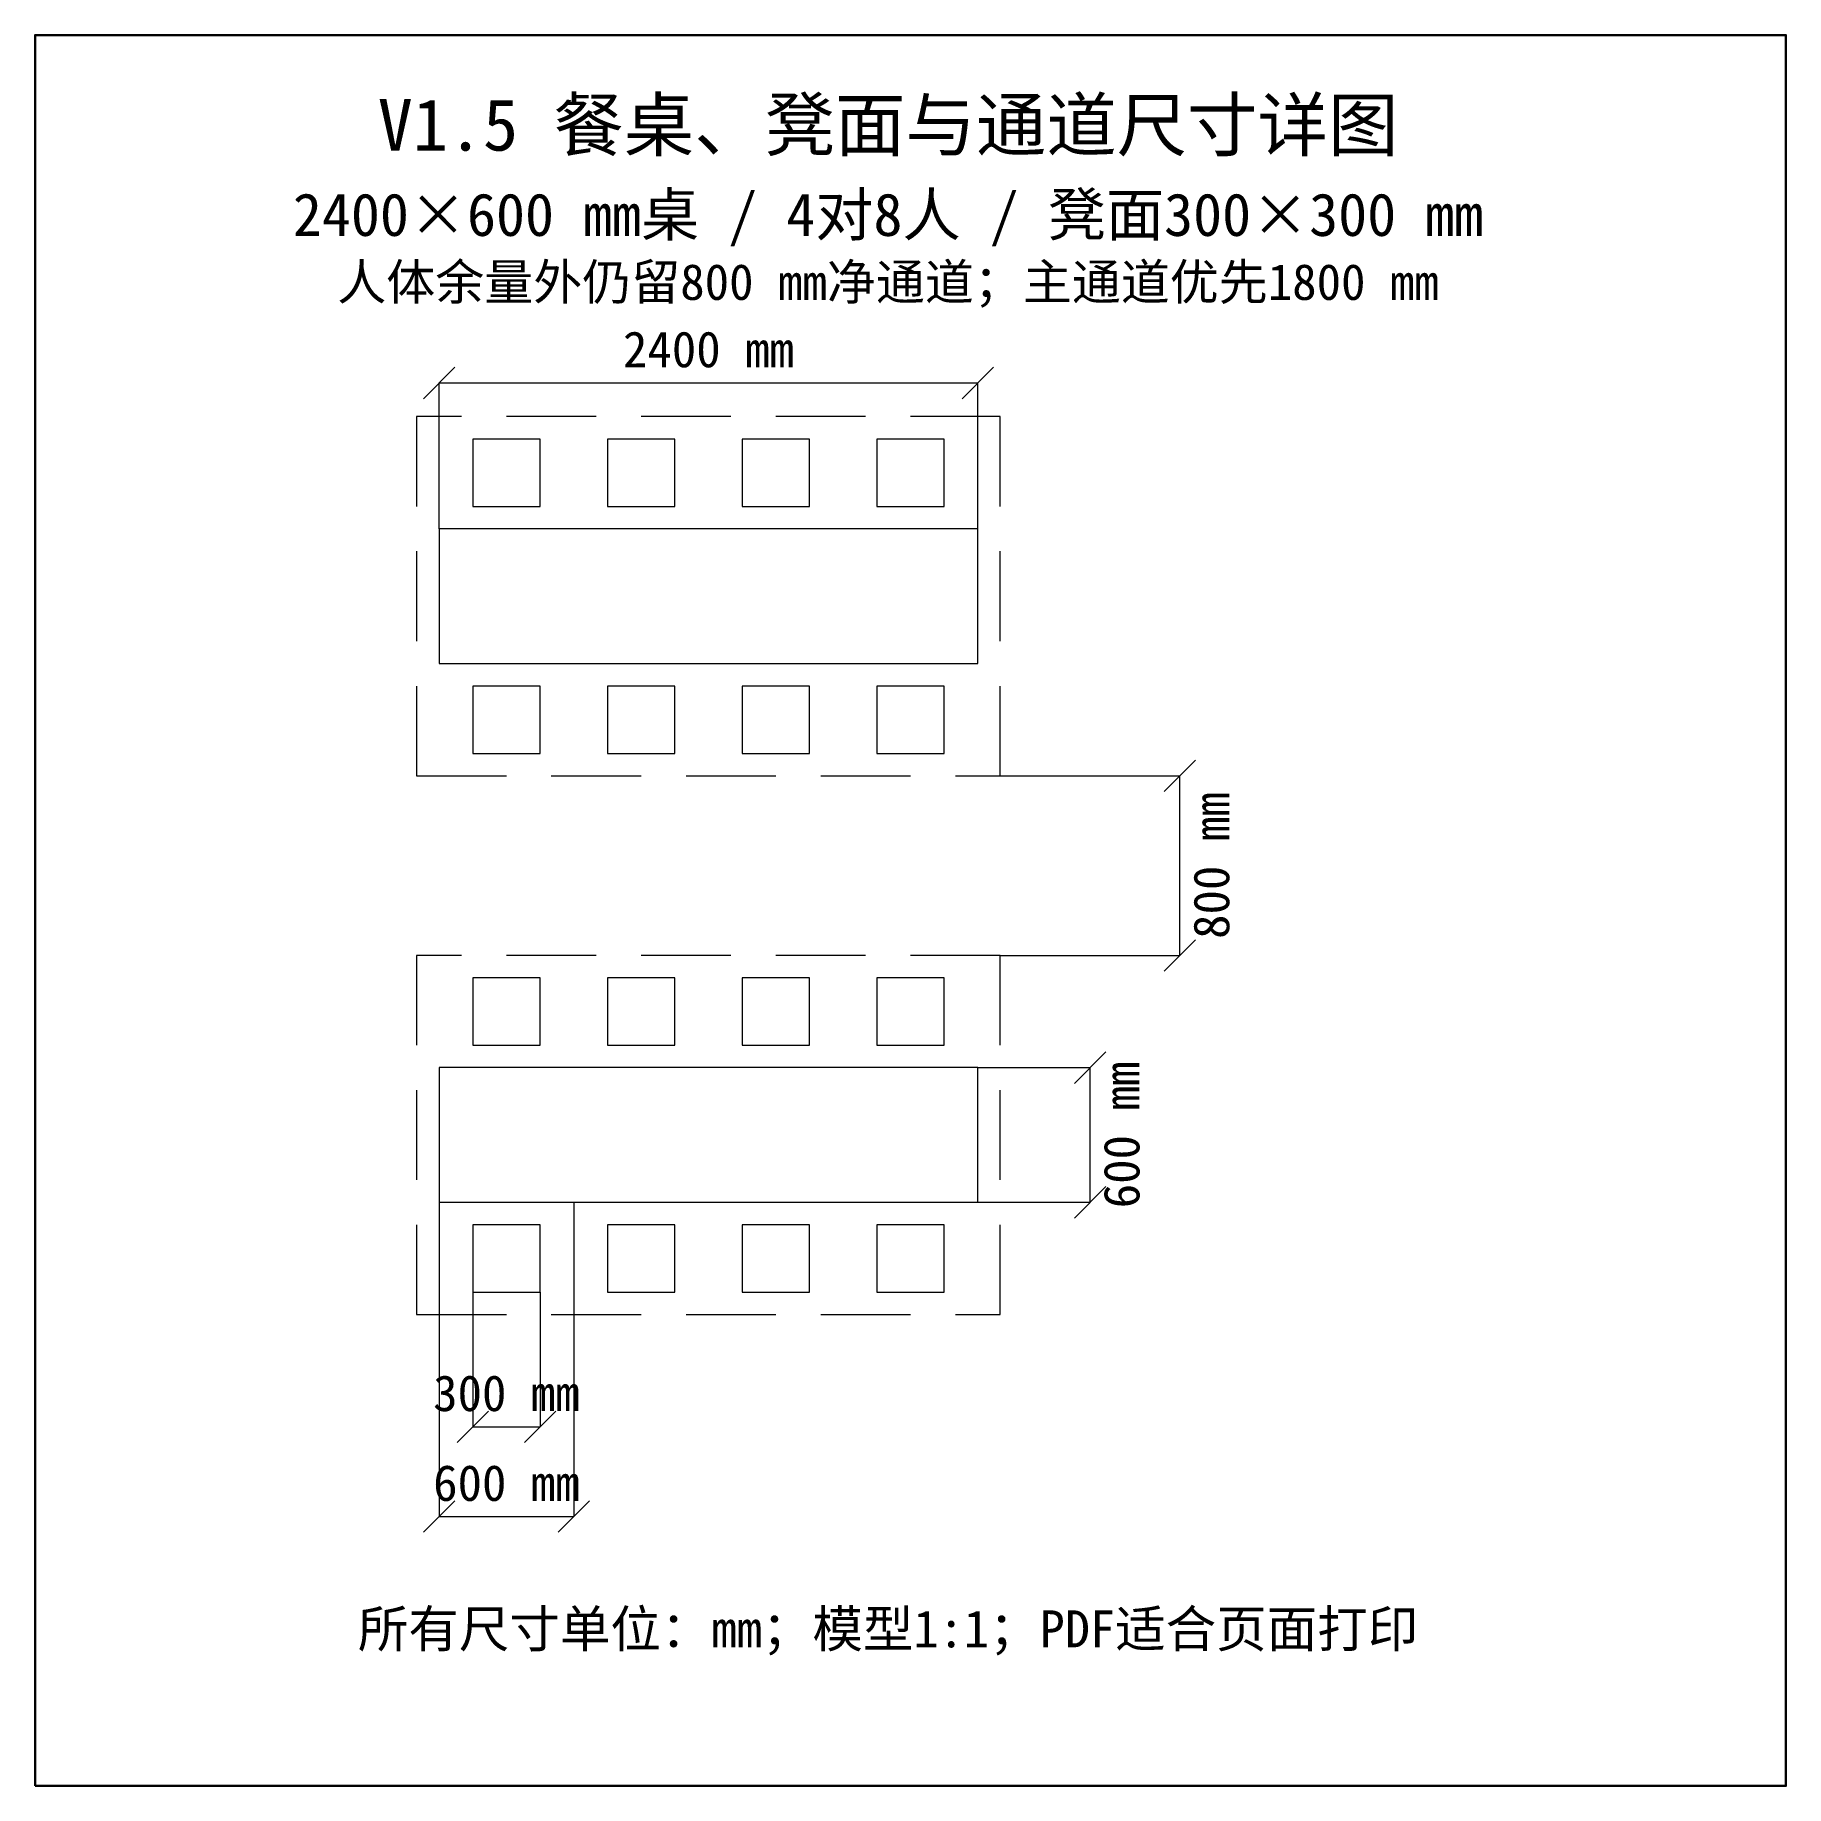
# Model space of a CAD drawing. Header units: millimetres. Extents: x -1800 to 6000, y -2600 to 5200.
import ezdxf
from ezdxf.enums import TextEntityAlignment as Align

# ---------------------------------------------------------------- set-up
doc = ezdxf.new("R2010")
doc.units = ezdxf.units.MM
doc.linetypes.add('PLAN_DASH', pattern=[600, 400, -200])
for name, color, linetype, lineweight, true_color in [('净空保留', 9, 'PLAN_DASH', 18, 0x6e96a0), ('凳子300', 3, 'Continuous', 18, 0x23694b), ('图框', 7, 'Continuous', 30, 0x323232), ('尺寸', 2, 'Continuous', 18, 0x50555f), ('文字', 7, 'Continuous', 18, 0x232323), ('餐桌', 3, 'Continuous', 18, 0x23694b)]:
    doc.layers.add(name, color=color, linetype=linetype, lineweight=lineweight, true_color=true_color)
doc.styles.add('CN', font='simhei.ttf')

msp = doc.modelspace()

# ---------------------------------------------------------------- linework, layer by layer
at = {"layer": '净空保留'}
for points in [[(-100, 1900), (2500, 1900), (2500, 3500), (-100, 3500)], [(-100, -500), (2500, -500), (2500, 1100), (-100, 1100)]]:
    msp.add_lwpolyline(points, close=True, dxfattribs=at)
at = {"layer": '凳子300'}
for points in [[(150, 3100), (450, 3100), (450, 3400), (150, 3400)], [(750, 3100), (1050, 3100), (1050, 3400), (750, 3400)], [(1350, 3100), (1650, 3100), (1650, 3400), (1350, 3400)], [(1950, 3100), (2250, 3100), (2250, 3400), (1950, 3400)], [(150, 2000), (450, 2000), (450, 2300), (150, 2300)], [(750, 2000), (1050, 2000), (1050, 2300), (750, 2300)], [(1350, 2000), (1650, 2000), (1650, 2300), (1350, 2300)], [(1950, 2000), (2250, 2000), (2250, 2300), (1950, 2300)], [(150, 700), (450, 700), (450, 1000), (150, 1000)], [(750, 700), (1050, 700), (1050, 1000), (750, 1000)], [(1350, 700), (1650, 700), (1650, 1000), (1350, 1000)], [(1950, 700), (2250, 700), (2250, 1000), (1950, 1000)], [(150, -400), (450, -400), (450, -100), (150, -100)], [(750, -400), (1050, -400), (1050, -100), (750, -100)], [(1350, -400), (1650, -400), (1650, -100), (1350, -100)], [(1950, -400), (2250, -400), (2250, -100), (1950, -100)]]:
    msp.add_lwpolyline(points, close=True, dxfattribs=at)
at = {"layer": '图框'}
msp.add_lwpolyline([(-1800, -2600), (6000, -2600), (6000, 5200), (-1800, 5200)], close=True, dxfattribs=at)
at = {"layer": '尺寸'}
for p, q in [((-70, 3580), (70, 3720)), ((2330, 3580), (2470, 3720)), ((0, 3000), (0, 3650)), ((0, 3650), (2400, 3650)), ((2400, 3000), (2400, 3650)), ((3230, 1830), (3370, 1970)), ((2500, 1900), (3300, 1900)), ((3300, 1100), (3300, 1900)), ((3230, 1030), (3370, 1170)), ((2500, 1100), (3300, 1100)), ((2830, 530), (2970, 670)), ((2400, 600), (2900, 600)), ((2900, 0), (2900, 600)), ((0, 0), (0, -1400)), ((600, 0), (600, -1400)), ((2400, 0), (2900, 0)), ((2830, -70), (2970, 70)), ((150, -400), (150, -1000)), ((450, -400), (450, -1000)), ((80, -1070), (220, -930)), ((380, -1070), (520, -930)), ((150, -1000), (450, -1000)), ((-70, -1470), (70, -1330)), ((0, -1400), (600, -1400)), ((530, -1470), (670, -1330))]:
    msp.add_line(p, q, dxfattribs=at)
at = {"layer": '餐桌'}
for points in [[(0, 2400), (2400, 2400), (2400, 3000), (0, 3000)], [(0, 0), (2400, 0), (2400, 600), (0, 600)]]:
    msp.add_lwpolyline(points, close=True, dxfattribs=at)

# ---------------------------------------------------------------- texts
at = {"layer": '尺寸', "style": 'CN'}
for s, p in [('2400 mm', (1200, 3800)), ('300 mm', (300, -850)), ('600 mm', (300, -1250))]:
    msp.add_text(s, height=160, dxfattribs=at).set_placement(p, align=Align.MIDDLE_CENTER)
for s, p in [('800 mm', (3440, 1500)), ('600 mm', (3040, 300))]:
    msp.add_text(s, height=160, rotation=90, dxfattribs=at).set_placement(p, align=Align.MIDDLE_CENTER)
at = {"layer": '文字', "style": 'CN'}
for s, height, p in [('V1.5 餐桌、凳面与通道尺寸详图', 230, (2000, 4800)), ('2400×600 mm桌 / 4对8人 / 凳面300×300 mm', 190, (2000, 4400)), ('人体余量外仍留800 mm净通道；主通道优先1800 mm', 160, (2000, 4100)), ('所有尺寸单位：mm；模型1:1；PDF适合页面打印', 165, (2000, -1900))]:
    msp.add_text(s, height=height, dxfattribs=at).set_placement(p, align=Align.MIDDLE_CENTER)

doc.saveas('drawing.dxf')
